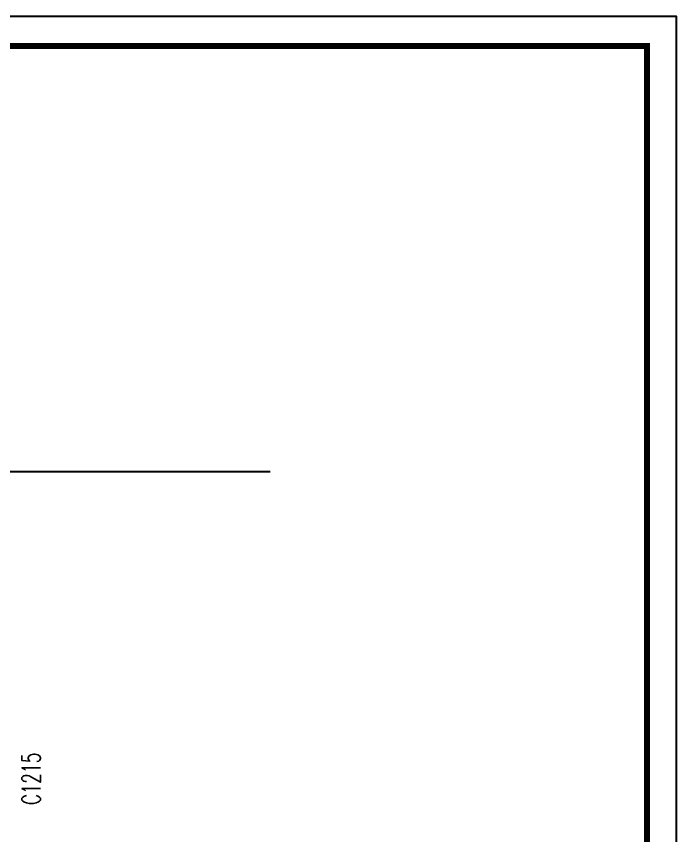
# Model space of a CAD drawing. Extents: x 68243 to 108563, y 14962 to 43474.
# Drawn here: x 97864 to 108563, y 30205 to 43474 of the extents above; entities that cross this region are included whole.
import ezdxf
from ezdxf.enums import TextEntityAlignment as Align

# ---------------------------------------------------------------- set-up
doc = ezdxf.new("R2010")
doc.units = 0
doc.header["$LTSCALE"] = 1000
doc.header["$MEASUREMENT"] = 0
doc.linetypes.add('DOTE', pattern=[2.42, 2, -0.2, 0.02, -0.2])
for name, color, linetype in [('A-AXIS', 3, 'Continuous'), ('A-DOTE', 1, 'Continuous'), ('A-WINDOW-TEXT', 7, 'Continuous'), ('A-立面看线', 7, 'Continuous')]:
    doc.layers.add(name, color=color, linetype=linetype)
doc.styles.add('_TCH_WINDOW', font='SIMPLEX', dxfattribs={"height": 3.5, "bigfont": 'GBCBIG'})

msp = doc.modelspace()

# ---------------------------------------------------------------- linework, layer by layer
at = {"layer": 'A-AXIS', "color": 3, "linetype": 'Continuous'}
msp.add_line((98774, 36105), (101974, 36105), dxfattribs=at)
at = {"layer": 'A-DOTE', "linetype": 'DOTE'}
msp.add_line((84894, 36105), (98774, 36105), dxfattribs=at)
at = {"layer": 'A-立面看线'}
msp.add_lwpolyline([(68243, 14962), (108563, 14962), (108563, 43474), (68243, 43474)], close=True, dxfattribs=at)
at = {"layer": 'A-立面看线', "const_width": 96}
msp.add_lwpolyline([(70643, 15442), (108083, 15442), (108083, 42994), (70643, 42994)], close=True, dxfattribs=at)

# ---------------------------------------------------------------- texts
at = {"layer": 'A-WINDOW-TEXT', "style": '_TCH_WINDOW', "width": 0.65}
msp.add_text('C1215', height=300, rotation=90, dxfattribs=at).set_placement((98104, 31125), align=Align.MIDDLE_CENTER)

doc.saveas('drawing.dxf')
